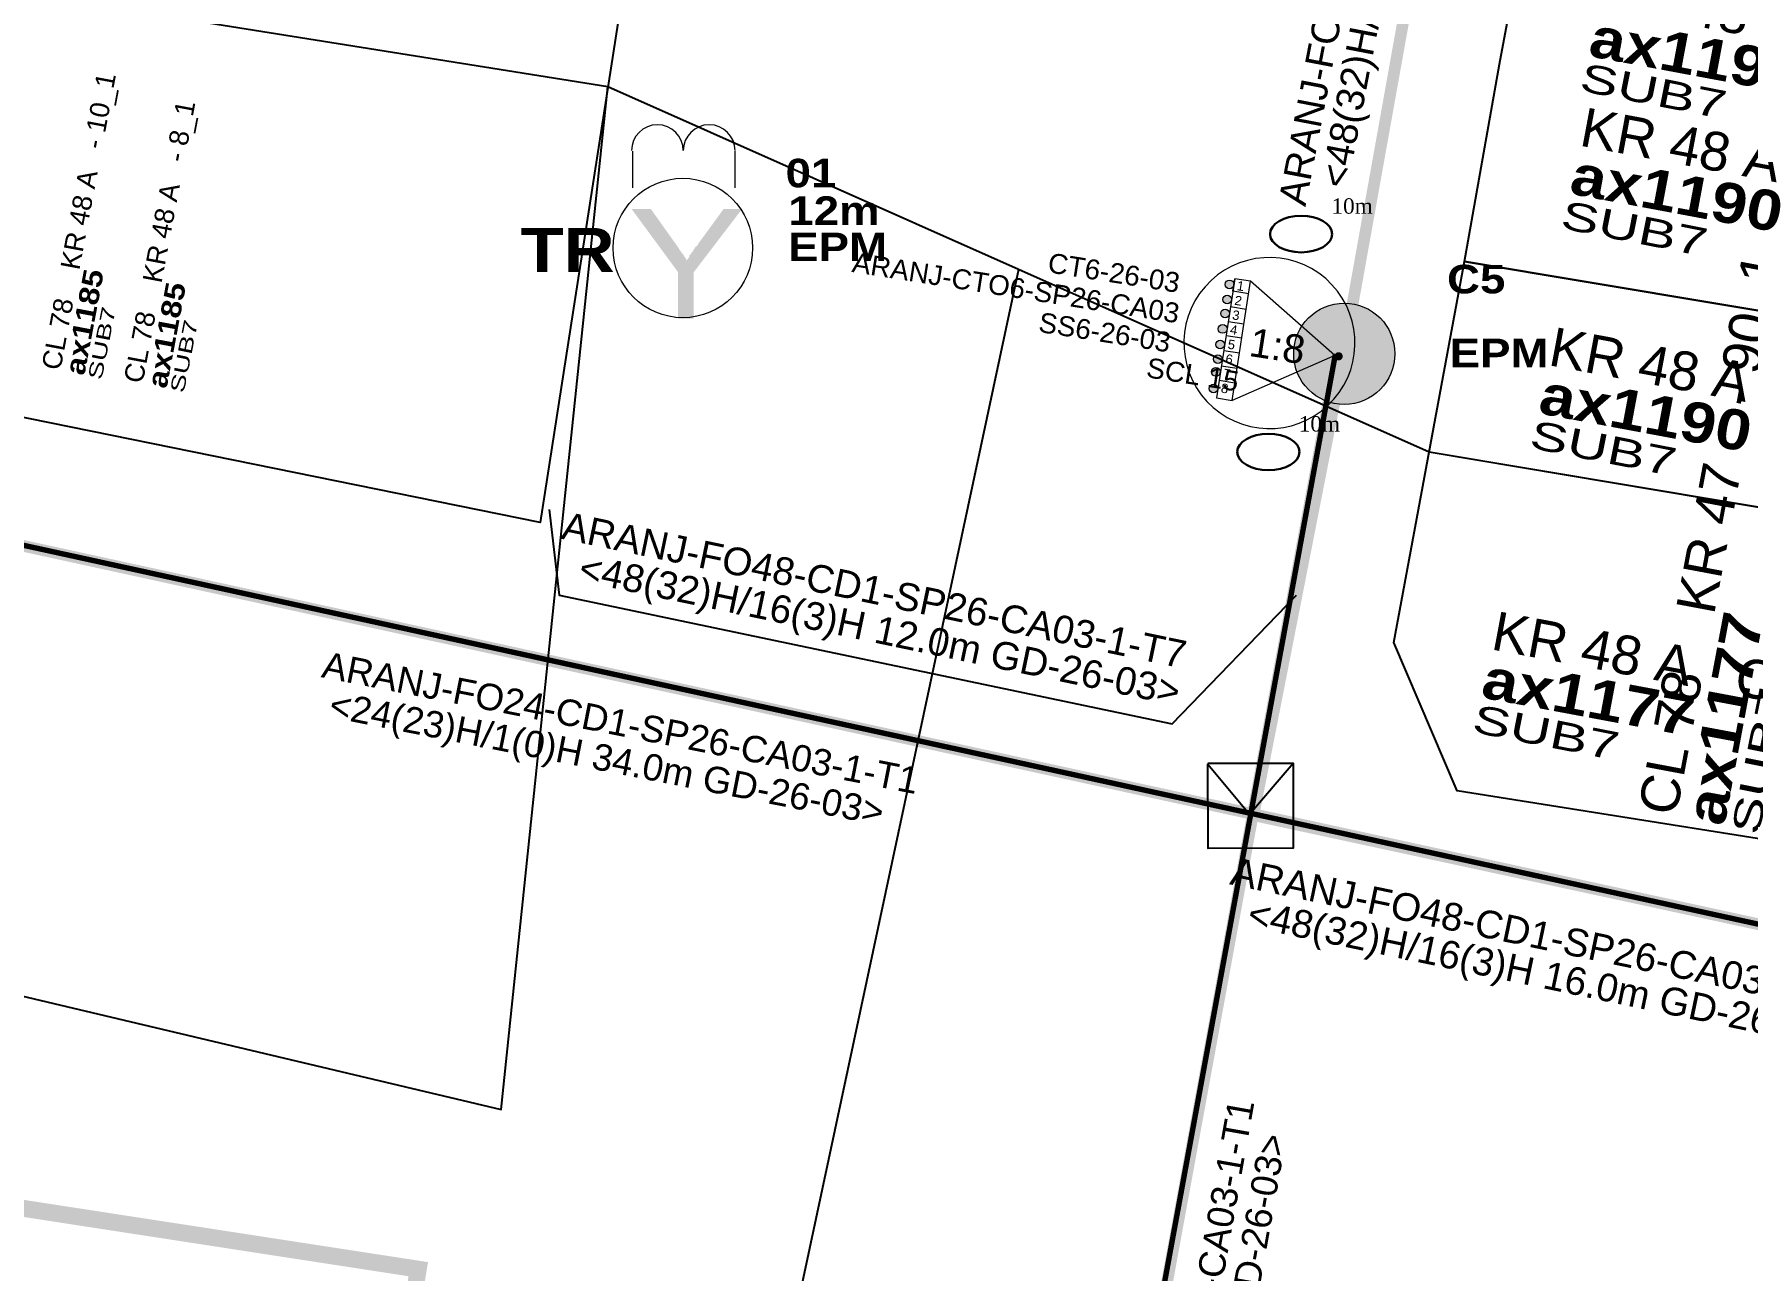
# Model space of a CAD drawing. Header units: inches. Extents: x -75.59 to -67.86, y 4.63 to 13.89.
# Drawn here: x -75.5572967 to -75.5570538, y 6.271566 to 6.2717412 of the extents above; entities that cross this region are included whole.
import ezdxf
from ezdxf.enums import TextEntityAlignment as Align

# ---------------------------------------------------------------- set-up
doc = ezdxf.new("R2010")
doc.units = ezdxf.units.IN
doc.header["$MEASUREMENT"] = 0
doc.linetypes.add('DASHED', pattern=[0.75, 0.5, -0.25])
for name, color, linetype, lineweight in [('CB 24 H AER', 3, 'DASHED', 0), ('CB 48 H AER', 1, 'DASHED', 0), ('CTO POSTE', 10, 'Continuous', 0), ('MARQUILLA F.O 24', 3, 'Continuous', 0), ('POSTE EPM', 1, 'Continuous', 20)]:
    doc.layers.add(name, color=color, linetype=linetype, lineweight=lineweight)
for name, color, linetype in [('COBERTURA CTO', 30, 'Continuous'), ('COBERTURA EMPALME', 2, 'Continuous'), ('CRUCE AMERICANO NUEVO', 6, 'Continuous'), ('MANZANAS', 250, 'Continuous'), ('MARQUILLA F.O 48', 1, 'Continuous'), ('MENSAJERO', 7, 'Continuous'), ('PLACA ZONA ABIERTA', 9, 'Continuous'), ('PREDIOS', 250, 'Continuous'), ('RESERVA F.O 48', 1, 'Continuous')]:
    doc.layers.add(name, color=color, linetype=linetype)
doc.styles.add('ARIAL', font='arial.ttf')
doc.styles.add('ARIAL_BLACK', font='')
doc.styles.add('BOOK', font='BOOKOS.TTF')
doc.styles.add('Legend', font='calibri.ttf')
doc.styles.get("Standard").update_dxf_attribs({"font": 'arial.ttf'})
doc.styles.add('TXT CTO Y SS', font='arial.ttf', dxfattribs={"height": 0.5})
doc.styles.get('ARIAL_BLACK').set_extended_font_data('Arial Black', bold=True)

# ---------------------------------------------------------------- blocks, each defined once
blk = doc.blocks.new('POSTE EPM TR')
at = {"layer": 'POSTE EPM'}
blk.add_hatch(color=256, dxfattribs=at).paths.add_polyline_path([(-0.06726006318820055, -1.00726477909874), (-0.06726006318820055, -0.3484594946973161), (-0.726065347589639, 0.5465212690178269), (-0.4525990031211222, 0.5465212690178269), (-0.116981216727936, 0.07417031039038946), (-0.1045509283430306, 0.06174002200545559), (-0.0921206399580683, 0.03687944523559139), (-0.07969035157313442, 0.02444915685066107), (-0.06726006318820055, -0.0004114199192031265), (-0.05482977480329509, -0.01284170830414055), (-0.04239948641836122, -0.03770228507400475), (-0.02996919803339892, -0.05013257345893507), (-0.01753890964846505, -0.07499315022879927), (-0.005108621263531177, -0.08742343861372959), (0.007321667121374276, -0.09985372699866346), (0.01975195550630815, -0.1247143037685312), (0.03218224389124202, -0.1371445921534615), (0.04461253227620432, -0.1620051689233257), (0.05704282066110977, -0.1744354573082596), (0.05704282066110977, -0.1868657456931899), (0.06947310904604365, -0.1620051689233257), (0.08190339743097752, -0.1495748805383954), (0.09433368581588297, -0.1371445921534615), (0.09433368581588297, -0.1122840153836009), (0.1067639742008737, -0.09985372699866346), (0.1191942625857791, -0.08742343861372959), (0.131624550970713, -0.06256286184386894), (0.1440548393556469, -0.05013257345893507), (0.1564851277405523, -0.02527199668907087), (0.1689154161255146, -0.01284170830414055), (0.1813457045104485, 0.01201886846572719), (0.2062062812802878, 0.02444915685066107), (0.2186365696652217, 0.04930973362052526), (0.2310668580501556, 0.07417031039038946), (0.2434971464351179, 0.08660059877531978), (0.2434971464351179, 0.08660059877531978), (0.5791149328283041, 0.5465212690178269), (0.840150988911887, 0.5465212690178269), (0.1564851277405523, -0.3484594946973161), (0.1564851277405523, -1.00726477909874)])
at = {"layer": 'POSTE EPM', "lineweight": 0}
blk.add_lwpolyline([(0.7407086818323876, 1.373171867360806, 0.9999380375311039), (0.007311318052757088, 1.373134119076255, 0.9999380375305137), (-0.7260756966635711, 1.373134119070311)], format="xyb", dxfattribs=at)
for points in [[(-0.7136350592047052, 1.36692030242337), (-0.7136350592047052, 0.8448481902562044)], [(0.7407086818323876, 0.8448481902562044), (0.7407086818323876, 1.36692030242337)]]:
    blk.add_lwpolyline(points, dxfattribs=at)
blk.add_circle((0.001108792577014128, -0.006628833760299102), 0.988210196253369, dxfattribs=at)
at = {"layer": 'POSTE EPM', "insert": (-2.297282734857781, 0.2786238659183624), "char_height": 0.62496041, "attachment_point": 1, "style": 'ARIAL_BLACK'}
blk.add_mtext_dynamic_manual_height_columns('TR', width=1.339378879624789, gutter_width=1, heights=[0], dxfattribs=at)
at = {"layer": 'POSTE EPM', "color": 251, "true_color": 0x545454, "insert": (1.493904126660325, 0.2113818945536856), "char_height": 0.4045303201912708, "attachment_point": 1, "style": 'ARIAL_BLACK'}
blk.add_mtext_dynamic_manual_height_columns('EPM', width=1.339378879624789, gutter_width=1, heights=[0], dxfattribs=at)
at = {"layer": 'POSTE EPM', "color": 251, "true_color": 0x545454, "style": 'ARIAL_BLACK'}
for tag, p in [('NO_POSTE', (1.457402734959505, 0.8535434625485792)), ('ALTURA(m)', (1.495585900030576, 0.3208728036990856))]:
    blk.add_attdef(tag, p, '', height=0.4045303201912708, dxfattribs=at)
at = {"layer": 'POSTE EPM', "color": 251, "true_color": 0x545454, "flags": 1}
for tag, p in [('PRIMARIA', (1.48895076401514, -1.184856571430567)), ('TRANSFORMADOR', (1.493904126660325, -1.577423813736825)), ('SECUNDARIA', (1.48895076401514, -1.970053554444218)), ('ILUMINARIA', (1.493904126660325, -2.362652045951044)), ('FIBRA_OPTICA', (1.48895076401514, -2.755250537457869)), ('TELEVISION', (1.48895076401514, -3.147849028964695)), ('DISTANCIA(m)', (1.48895076401514, -3.54044752047152)), ('TELEFONIA', (1.508925531085929, -3.930801923052047)), ('DIRECCION', (1.508925531085929, -4.323400414558872)), ('ATRIBUTO1', (1.48895076401514, -4.709177207617145)), ('ATRIBUTO2', (1.48895076401514, -5.10177569912397)), ('ATRIBUTO3', (1.48895076401514, -5.494374190630795))]:
    blk.add_attdef(tag, p, '', height=0.3282527874904233, dxfattribs=at)
blk = doc.blocks.new('POSTE EPM')
at = {"layer": 'POSTE EPM'}
h = blk.add_hatch(color=256, dxfattribs=at)
h.dxf.hatch_style = 1
h.paths.add_polyline_path([(-0.7165603611372791, -0.002213178443810249, 1), (0.7181609006476137, -0.002213178443810249, 1)])
blk.add_circle((0.0008002697551674487, -0.002213178443810249), 0.7173606308924464, dxfattribs=at)
at = {"layer": 'POSTE EPM', "color": 251, "true_color": 0x545454, "insert": (1.493904126660325, 0.2113818945536856), "char_height": 0.4045303201912708, "attachment_point": 1, "style": 'ARIAL_BLACK'}
blk.add_mtext_dynamic_manual_height_columns('EPM', width=1.339378879624789, gutter_width=1, heights=[0], dxfattribs=at)
at = {"layer": 'POSTE EPM', "color": 251, "true_color": 0x545454, "style": 'ARIAL_BLACK'}
for tag, p in [('NO_POSTE', (1.457402734959505, 0.8535434625485792)), ('ALTURA(m)', (1.495585900030576, 0.3208728036990856))]:
    blk.add_attdef(tag, p, '', height=0.4045303201912708, dxfattribs=at)
at = {"layer": 'POSTE EPM', "color": 251, "true_color": 0x545454, "flags": 1}
for tag, p in [('VANO', (1.48895076401514, -0.7525384660587329)), ('PRIMARIA', (1.48895076401514, -1.184856571430567)), ('TRANSFORMADOR', (1.493904126660325, -1.577423813736825)), ('SECUNDARIA', (1.48895076401514, -1.970053554444218)), ('ILUMINARIA', (1.493904126660325, -2.362652045951044)), ('FIBRA_OPTICA', (1.48895076401514, -2.755250537457869)), ('TELEVISION', (1.48895076401514, -3.147849028964695)), ('DISTANCIA(m)', (1.48895076401514, -3.54044752047152)), ('TELEFONIA', (1.48895076401514, -3.946951506741942)), ('DIRECCION', (1.48895076401514, -4.339549998248767)), ('ATRIBUTO1', (1.48895076401514, -4.732148489755592)), ('ATRIBUTO2', (1.48895076401514, -5.124746981262417)), ('ATRIBUTO3', (1.48895076401514, -5.517345472769242))]:
    blk.add_attdef(tag, p, '', height=0.3282527874904233, dxfattribs=at)
blk = doc.blocks.new('PLACAS ZONA ABIERTA')
at = {"style": 'Legend'}
blk.add_text('CL 82 KR 79 - 03_3', height=9.999999999999996e-06, rotation=318.531676164398, dxfattribs=at).set_placement((-0.3734420614795608, -0.08028750239420576))
blk.add_attdef('NOMBRE_PREDIO', (0, 1.26844880572753), '', height=1.033109026708364, dxfattribs=at)
blk.add_attdef('DIRECCION_HHPP', (0, 0), '', height=1)
at = {"color": 215, "true_color": 0xa953a0, "style": 'ARIAL_BLACK'}
blk.add_attdef('CTO_ASOCIADA', (-0.02829619364968217, -1.263919226727536), '', height=1.033109026708364, dxfattribs=at)
at = {"color": 4, "width": 0.5609512004164231}
blk.add_attdef('SUBCLUSTER', text='', height=0.723176318695855, rotation=359.3318712310255, dxfattribs=at).set_placement((-0.09009229154242071, -2.181361449618537), (3.720037056192101, -2.225793560409346), align=Align.FIT)
at = {"color": 1, "flags": 1}
for tag, rotation, width, p, p2 in [('ATRIBUTO1', 359.5617923517989, 0.5711313144517894, (4.311835399562538, -2.199850211619659), (7.549761281152875, -2.224614889994517)), ('ATRIBUTO3', 359.661027574055, 0.5608408195662277, (0.02585137888564937, -3.107940409028018), (3.205474507582903, -3.126751866864782))]:
    blk.add_attdef(tag, text='', height=0.723176318695855, rotation=rotation, dxfattribs=dict(at, width=width)).set_placement(p, p2, align=Align.FIT)
at = {"color": 1, "width": 0.5609512004164231, "flags": 1}
blk.add_attdef('ATRIBUTO2', (7.891415999664378, -2.249992096587606), '', height=0.723176318695855, rotation=359.3318712310255, dxfattribs=at)
blk = doc.blocks.new('*U351')
at = {"layer": 'CTO POSTE', "lineweight": 0}
h = blk.add_hatch(color=256, dxfattribs=at)
h.dxf.hatch_style = 1
edge = h.paths.add_edge_path()
edge.add_arc((0.4237368779195414, 1.208598559266796), 0.04272443383408168, -264.7279629827997, 95.27203701720038, ccw=False)
edge = h.paths.add_edge_path()
edge.add_arc((0.2747598502401616, 1.194851708309122), 0.04272443383408168, -264.7279629827997, 95.27203701720038, ccw=False)
edge = h.paths.add_edge_path()
edge.add_arc((0.1360921030108321, 1.182056145909391), 0.04272443383408168, -264.7279629827997, 95.27203701720038, ccw=False)
edge = h.paths.add_edge_path()
edge.add_arc((-0.01736266553080565, 1.167896111542039), 0.04272443383408168, -264.7279629827997, 95.27203701720038, ccw=False)
edge = h.paths.add_edge_path()
edge.add_arc((-0.1704206309972702, 1.15377269216707), 0.04272443383408168, -264.7279629827997, 95.27203701720038, ccw=False)
edge = h.paths.add_edge_path()
edge.add_arc((-0.3166417500380539, 1.140280142600008), 0.04272443383408168, -264.7279629827997, 95.27203701720038, ccw=False)
edge = h.paths.add_edge_path()
edge.add_arc((-0.4421455145308693, 1.128699286329854), 0.04272443383408168, -264.7279629827997, 95.27203701720038, ccw=False)
edge = h.paths.add_edge_path()
edge.add_arc((-0.6053005169362469, 1.113644163160849), 0.04272443383408168, -264.7279629827997, 95.27203701720038, ccw=False)
h = blk.add_hatch(color=1, dxfattribs=at)
h.dxf.hatch_style = 1
edge = h.paths.add_edge_path()
edge.add_arc((-0.0001039448380061023, -0.0009852479126602086), 0.04056302315260518, -264.7279629827997, 95.27203701720038, ccw=False)
at = {"layer": 'CTO POSTE', "color": 1, "lineweight": 0}
for p, q in [((0.4886241241104679, 1.171671714181816), (-0.6888898162979603, 1.063016649092092)), ((-0.6888898162979603, 1.063016649092092), (-0.674526608352149, 0.9073600529526203)), ((-0.674526608352149, 0.9073600529526203), (0.5029873320562823, 1.016015118042344)), ((-0.5030816243197862, 0.9231801339385671), (-0.5174448322655977, 1.07883673007804)), ((-0.3607758822760138, 0.9363113922054926), (-0.3751390902218255, 1.091967988344965)), ((-0.2085413781798113, 0.9503588267061296), (-0.222904586125623, 1.106015422845602)), ((-0.05961700426375554, 0.9641008190393011), (-0.07398021220956719, 1.119757415178774)), ((-0.0005069915735352142, 0.03768137511559105), (0.5029873320562823, 1.016015118042344)), ((0.07937969325997805, 0.9769267353180154), (0.06501648531416636, 1.132583331457488)), ((0.2249950226559978, 0.9903633856629777), (0.2106318147101832, 1.14601998180245)), ((0.3661753633221179, 1.1603727582909), (0.4886241241104679, 1.171671714181816)), ((0.3805385712679293, 1.004716162151428), (0.3661753633221179, 1.1603727582909)), ((0.5029873320562823, 1.016015118042344), (0.4886241241104679, 1.171671714181816)), ((-0.0005069915735352142, 0.03768137511559105), (-0.674526608352149, 0.9073600529526203))]:
    blk.add_line(p, q, dxfattribs=at)
for centre in [(-0.3169046024715665, 1.140247514551049), (-0.1706834834307829, 1.153740064118113), (-0.01762551796431815, 1.167863483493082), (0.1358292505687007, 1.182023517859639), (0.2744969978023397, 1.194819080259766), (0.4234740254774102, 1.208565931217042), (-0.6055633693697595, 1.11361153511189), (-0.4424083669686916, 1.128666658280499)]:
    blk.add_circle(centre, 0.04272443383408166, dxfattribs=at)
at = {"layer": 'CTO POSTE', "color": 2, "lineweight": 0, "true_color": 0xf1eb1f, "extrusion": (0, 0, -0.9999999999999999)}
blk.add_ellipse((-0.03979582878764503, 0.6891200837369978), major_axis=(0.7474817602235361, -0.3814625119026184), ratio=0.9999999690973764, start_param=4.159629210123316, end_param=10.4428145173029, dxfattribs=at)
at = {"layer": 'CTO POSTE', "lineweight": 0, "attachment_point": 3, "rotation": 275.2720370172003}
for s, width, heights, insert, char_height in [('\\pxsm0.95;1\\P2\\P3\\P4\\P5\\P6\\P7\\P8', 27.14382853647937, [118.2915640195077], (0.4831798236772391, 1.068779703163191), 0.09172122187716975), ('1:8', 18.56063143217569, [0], (0.1162132364549458, 0.3477613379556695), 0.2799471930812423)]:
    blk.add_mtext_dynamic_manual_height_columns(s, width=width, gutter_width=10.75514299257596, heights=heights, dxfattribs=dict(at, insert=insert, char_height=char_height))
at = {"layer": 'CTO POSTE', "lineweight": 0, "style": 'TXT CTO Y SS'}
for tag, p in [('OSPCTONAME', (-0.3624872395293717, 4.839662367827935)), ('SSNAME', (-0.4867283641712264, 2.922795768223138)), ('NAMECTO', (0.1022521823648901, 2.97692569229873))]:
    blk.add_attdef(tag, p, '', height=0.1952185308778622, rotation=275.1477870478593, dxfattribs=at)
at = {"layer": 'CTO POSTE', "color": 5, "lineweight": 0, "style": 'TXT CTO Y SS', "flags": 1}
for tag, p in [('ATRIBUTO3', (-1.505703165809545, 1.746756761959888)), ('ATRIBUTO2', (-1.244512763117851, 1.770286979525392)), ('ATRIBUTO1', (-0.9793695263772361, 1.794173301466144))]:
    blk.add_attdef(tag, p, '', height=0.1952185308778622, rotation=275.1477870478593, dxfattribs=at)
at = {"layer": 'CTO POSTE', "color": 5, "lineweight": 0, "style": 'TXT CTO Y SS'}
blk.add_attdef('SUBCLUSTER', (-0.6601926329649442, 1.788338980156867), '', height=0.1952185308778622, rotation=275.1477870478593, dxfattribs=at)
blk = doc.blocks.new('CRUCE AMERICANO NUEVO')
at = {"layer": 'CRUCE AMERICANO NUEVO'}
blk.add_lwpolyline([(-5.876006525795674e-06, 7.210970125015592e-06), (6.1832242863602e-06, 7.223961802083068e-06), (6.196215963427676e-06, -4.835269237446482e-06), (-5.863014848728199e-06, -4.848260914513958e-06), (-5.875871465832461e-06, 7.08567631590995e-06), (0, 0), (6.1832242863602e-06, 7.223961802083068e-06)], dxfattribs=at)
blk = doc.blocks.new('*U532')
at = {"layer": 'MARQUILLA F.O 48', "style": 'ARIAL'}
for tag, height, oblique, p in [('IDENTIFICACIONCABLEFIBRA', 0.6981626117769962, 1.383453351877506e-09, (0.09175301971790974, 0.5448624500654446)), ('CAPACIDADFIBRA', 0.6981626116966985, 8.300879983380582e-09, (0.4337054083589464, -0.4916228507119778))]:
    blk.add_attdef(tag, text='', height=height, dxfattribs=dict(at, oblique=oblique)).set_placement(p, align=Align.MIDDLE)
blk = doc.blocks.new('*U535')
at = {"layer": 'RESERVA F.O 48', "linetype": 'ByBlock', "lineweight": 30}
blk.add_ellipse((0, 0), major_axis=(1.155851281713483, 0.0003712607545550343), ratio=0.5873088644412812, dxfattribs=at)
at = {"layer": 'RESERVA F.O 48', "lineweight": 0, "style": 'BOOK'}
blk.add_attdef('RESERVA', (1.129388771834783, 0.7587690510554239), '', height=0.5725093120969081, rotation=0.03902316617520105, dxfattribs=at)
blk = doc.blocks.new('MARQUILLA 24')
at = {"layer": 'MARQUILLA F.O 24', "style": 'ARIAL'}
for tag, height, oblique, p in [('IDENTIFICACIONCABLEFIBRA', 0.6981626117769962, 1.383453351877506e-09, (0, 0.5357137996027088)), ('CAPACIDADFIBRA', 0.6981626116966985, 8.300879983380582e-09, (-0.1794536483939737, -0.5439291556110764))]:
    blk.add_attdef(tag, text='', height=height, rotation=359.8296068828643, dxfattribs=dict(at, oblique=oblique)).set_placement(p, align=Align.MIDDLE)

msp = doc.modelspace()

# ---------------------------------------------------------------- linework, layer by layer
at = {"layer": 'CB 24 H AER', "ltscale": 1e-05, "const_width": 1.655566478337226e-06}
for points in [[(-75.55702390785873, 6.271608881022211), (-75.55733164629129, 6.271675990666268), (-75.55757882293962, 6.271723194066249)], [(-75.55711224110593, 6.271694708007057), (-75.55717019119498, 6.271378674943385), (-75.55724528370295, 6.270956002895359)]]:
    msp.add_lwpolyline(points, dxfattribs=at)
at = {"layer": 'CB 48 H AER', "linetype": 'DASHED', "ltscale": 1e-05, "const_width": 1.655566478337226e-06}
msp.add_lwpolyline([(-75.55597650155931, 6.271371778362407), (-75.55600243928127, 6.271324278076814), (-75.55646499812015, 6.271400155045715), (-75.55643782510872, 6.271503791706239), (-75.55663246543988, 6.271543502555931), (-75.55678685760107, 6.271567560970291), (-75.55702621333732, 6.271609431963618), (-75.5571239089681, 6.271630542574979), (-75.5571114248723, 6.27169415685352), (-75.55708360008904, 6.271849479519664), (-75.55703168268558, 6.272112055570393), (-75.55700000153897, 6.272302893722204)], dxfattribs=at)
at = {"layer": 'COBERTURA CTO'}
for points in [[(-75.55758406520054, 6.271672611241682), (-75.55723050575399, 6.271588835135564), (-75.55721538785647, 6.271733792351201), (-75.55732893005646, 6.27175189328227), (-75.557308, 6.271875), (-75.55754621074469, 6.27188369375528), (-75.55758406520054, 6.271672611241682)], [(-75.55715719392823, 6.271707896175601), (-75.55721376543868, 6.271442994997445), (-75.5572180780266, 6.271361085578562), (-75.557166, 6.271347), (-75.557074, 6.271331), (-75.55705615256764, 6.27138460624574), (-75.557054, 6.271398), (-75.55700317556656, 6.271389362594428), (-75.55698699999999, 6.2714765), (-75.55703754643206, 6.271603467345847), (-75.55703226484846, 6.271624019407709), (-75.556963, 6.271613), (-75.556956, 6.271658), (-75.557099, 6.271682), (-75.55715719392823, 6.271707896175601)]]:
    msp.add_lwpolyline(points, dxfattribs=at)
msp.add_lwpolyline([(-75.55695600558491, 6.271658075119456), (-75.557099, 6.271682), (-75.55721538785647, 6.271733792351201), (-75.55732893005656, 6.271751893281649), (-75.5573115, 6.2718535), (-75.55717722023248, 6.271832035788417), (-75.55708414391476, 6.27180745381043), (-75.55671587163621, 6.27174305003115), (-75.55672, 6.27172), (-75.556905, 6.27175), (-75.55691344528302, 6.271697920754715), (-75.556949, 6.271703)], close=True, dxfattribs=at)
at = {"layer": 'COBERTURA EMPALME', "color": 5, "lineweight": 211, "const_width": 2.4e-06}
msp.add_lwpolyline([(-75.55605357211061, 6.27035662104984), (-75.55734351146498, 6.270602090615628), (-75.55739790665126, 6.27061792483943), (-75.55724227739286, 6.271566189586742), (-75.55761522188362, 6.27162361950578), (-75.55760595082727, 6.271668038420394)], dxfattribs=at)
at = {"layer": 'MANZANAS'}
msp.add_polyline3d([(-75.556963, 6.271613, 0), (-75.557095, 6.271634, 0), (-75.557104, 6.271655, 0), (-75.557094, 6.271709, 0), (-75.557089, 6.271737, 0), (-75.557081, 6.27178, 0), (-75.557079, 6.271792, 0), (-75.557078, 6.271795, 0), (-75.557069, 6.271839, 0), (-75.557067, 6.271851, 0), (-75.557063, 6.271874, 0), (-75.55706, 6.271892, 0), (-75.557055, 6.271922, 0), (-75.557052, 6.271921, 0)], dxfattribs=at)
at = {"layer": 'MARQUILLA F.O 48', "ltscale": 1e-05}
msp.add_lwpolyline([(-75.55722373487309, 6.271673849320278), (-75.55722228745283, 6.271661704228208), (-75.5571354413326, 6.27164348661602), (-75.55711778261157, 6.271661704228208)], dxfattribs=at)
at = {"layer": 'MENSAJERO', "const_width": 7.62939453125e-07}
for points in [[(-75.55711227525273, 6.271695918789786), (-75.5571709604536, 6.271377074712319)], [(-75.55702390785873, 6.271608881022211), (-75.55733235202896, 6.271676241442511)]]:
    msp.add_lwpolyline(points, dxfattribs=at)
at = {"layer": 'PREDIOS'}
for points in [[(-75.557211, 6.271762, 0), (-75.557225, 6.271672, 0), (-75.557338, 6.271695, 0), (-75.557327, 6.271764, 0), (-75.557324, 6.271781, 0), (-75.557304, 6.271777, 0), (-75.557295, 6.271776, 0), (-75.557232, 6.271766, 0), (-75.557211, 6.271762, 0)], [(-75.55691, 6.271724, 0), (-75.556914, 6.271698, 0), (-75.556949, 6.271703, 0), (-75.556952, 6.271685, 0), (-75.556998, 6.271693, 0), (-75.55701, 6.271695, 0), (-75.55704, 6.2717, 0), (-75.557094, 6.271709, 0), (-75.557089, 6.271737, 0), (-75.557081, 6.27178, 0), (-75.557072, 6.271778, 0), (-75.556999, 6.271766, 0), (-75.556975, 6.271762, 0), (-75.556951, 6.271758, 0), (-75.55694, 6.271756, 0), (-75.55693, 6.271755, 0), (-75.556905, 6.27175, 0), (-75.556909, 6.271729, 0), (-75.55691, 6.271724, 0)], [(-75.556954, 6.271671, 0), (-75.556963, 6.271613, 0), (-75.557095, 6.271634, 0), (-75.557104, 6.271655, 0), (-75.557094, 6.271709, 0), (-75.55704, 6.2717, 0), (-75.55701, 6.271695, 0), (-75.556998, 6.271693, 0), (-75.556952, 6.271685, 0), (-75.556952, 6.271683, 0), (-75.556954, 6.271671, 0)]]:
    msp.add_polyline3d(points, close=True, dxfattribs=at)

# ---------------------------------------------------------------- block references
at = {"layer": 'CRUCE AMERICANO NUEVO'}
msp.add_blockref('CRUCE AMERICANO NUEVO', (-75.55712446983536, 6.271630684125443), dxfattribs=at)
at = {"layer": 'CTO POSTE', "xscale": 1.44470648987369e-05, "yscale": 1.44470648987369e-05, "zscale": 1.44470648987369e-05, "rotation": 75.8989267200192}
msp.add_blockref('*U351', (-75.55711183663547, 6.271695588426736), dxfattribs=at).add_auto_attribs({'OSPCTONAME': 'ARANJ-CTO6-SP26-CA03', 'NAMECTO': 'CT6-26-03', 'SSNAME': 'SS6-26-03', 'SUBCLUSTER': 'SCL 15'})
at = {"layer": 'MARQUILLA F.O 24'}
for p, xscale, yscale, zscale, rotation, values in [((-75.55721413634674, 6.271640829582477), 5.360946087982286e-06, 5.360946087982286e-06, 5.360946087982286e-06, 349.0420572238307, {'CAPACIDADFIBRA': '<24(23)H/1(0)H 34.0m GD-26-03>', 'IDENTIFICACIONCABLEFIBRA': 'ARANJ-FO24-CD1-SP26-CA03-1-T1'}), ((-75.55713027826548, 6.271547352514216), 5.360946087982288e-06, 5.360946087982288e-06, 5.360946087982288e-06, 80.10419193227406, {'CAPACIDADFIBRA': '<24(23)H/1(0)H 40.0m GD-26-03>', 'IDENTIFICACIONCABLEFIBRA': 'ARANJ-FO24-CD1-SP26-CA03-1-T1'})]:
    msp.add_blockref('MARQUILLA 24', p, dxfattribs=dict(at, xscale=xscale, yscale=yscale, zscale=zscale, rotation=rotation)).add_auto_attribs(values)
at = {"layer": 'MARQUILLA F.O 48', "ltscale": 1e-05, "xscale": 5.620018180611498e-06, "yscale": 5.620018180611498e-06, "zscale": 5.620018180611498e-06}
for p, rotation, values in [((-75.55710704152209, 6.271760254138092), 79.12088615903856, {'IDENTIFICACIONCABLEFIBRA': 'ARANJ-FO48-CD1-SP26-CA03-1-T8', 'CAPACIDADFIBRA': '<48(32)H/16(3)H 27.0m GD-26-03>'}), ((-75.55717877318469, 6.271659563836015), 348.2104805359496, {'IDENTIFICACIONCABLEFIBRA': 'ARANJ-FO48-CD1-SP26-CA03-1-T7', 'CAPACIDADFIBRA': '<48(32)H/16(3)H 12.0m GD-26-03>'}), ((-75.5570839857761, 6.271610580637193), 348.2104805359496, {'IDENTIFICACIONCABLEFIBRA': 'ARANJ-FO48-CD1-SP26-CA03-1-T6', 'CAPACIDADFIBRA': '<48(32)H/16(3)H 16.0m GD-26-03>'})]:
    msp.add_blockref('*U532', p, dxfattribs=dict(at, rotation=rotation)).add_auto_attribs(values)
at = {"layer": 'PLACA ZONA ABIERTA'}
ref = msp.add_blockref('PLACAS ZONA ABIERTA', (-75.55707516635188, 6.27174497639913), dxfattribs=dict(at, xscale=5.5e-06, yscale=5.5e-06, zscale=5.5e-06, rotation=349.4187489159676))
ref.add_attrib('DIRECCION_HHPP', 'KR 48 A   CL 78    - 14_1', (-75.55707516635188, 6.27174497639913), dxfattribs={"layer": '0', "height": 5.5e-06, "rotation": 349.4187489159676})
ref.add_attrib('CTO_ASOCIADA', 'ax1190', (-75.55707659584662, 6.271738171629295), dxfattribs={"layer": '0', "color": 215, "true_color": 0xa953a0, "height": 5.682099646896004e-06, "rotation": 349.4187489159676, "style": 'ARIAL_BLACK'})
ref.add_attrib('SUBCLUSTER', 'SUB7', dxfattribs={"layer": '0', "color": 4, "height": 3.977469752827202e-06, "rotation": 348.7506201458405, "width": 1.443794025019254}).set_placement((-75.55707785652868, 6.27173327391246), (-75.55705730203364, 6.271729185600467), align=Align.FIT)
ref = msp.add_blockref('PLACAS ZONA ABIERTA', (-75.55729300329942, 6.271693484953323), dxfattribs=dict(at, xscale=2.737655331212161e-06, yscale=2.737655331212161e-06, zscale=2.737655331212161e-06, rotation=79.35618218))
ref.add_attrib('DIRECCION_HHPP', 'CL 78    KR 48 A   - 10_1', (-75.55729300329942, 6.271693484953322), dxfattribs={"layer": '0', "height": 2.737655331212162e-06, "rotation": 79.35618218000039})
ref.add_attrib('CTO_ASOCIADA', 'ax1185', (-75.55728961696673, 6.271692769716155), dxfattribs={"layer": '0', "color": 215, "true_color": 0xa953a0, "height": 2.828296434691561e-06, "rotation": 79.35618218000039, "style": 'ARIAL_BLACK'})
ref.add_attrib('SUBCLUSTER', 'SUB7', dxfattribs={"layer": '0', "color": 4, "height": 1.979807504284093e-06, "rotation": 78.68805342753949, "width": 1.44379402613184}).set_placement((-75.55728717978786, 6.271692139542938), (-75.55728513363691, 6.271702368427916), align=Align.FIT)
ref = msp.add_blockref('PLACAS ZONA ABIERTA', (-75.5572813550488, 6.271691627985832), dxfattribs=dict(at, xscale=2.737655331212161e-06, yscale=2.737655331212161e-06, zscale=2.737655331212161e-06, rotation=79.35618218))
ref.add_attrib('DIRECCION_HHPP', 'CL 78    KR 48 A   - 8_1', (-75.5572813550488, 6.271691627985832), dxfattribs={"layer": '0', "height": 2.737655331212162e-06, "rotation": 79.35618218000039})
ref.add_attrib('CTO_ASOCIADA', 'ax1185', (-75.55727796871611, 6.271690912748665), dxfattribs={"layer": '0', "color": 215, "true_color": 0xa953a0, "height": 2.828296434691561e-06, "rotation": 79.35618218000039, "style": 'ARIAL_BLACK'})
ref.add_attrib('SUBCLUSTER', 'SUB7', dxfattribs={"layer": '0', "color": 4, "height": 1.979807504284093e-06, "rotation": 78.68805349355128, "width": 1.443794024420076}).set_placement((-75.55727553153723, 6.27169028257545), (-75.55727348538629, 6.271700511460418), align=Align.FIT)
ref = msp.add_blockref('PLACAS ZONA ABIERTA', (-75.55707786048387, 6.271725478300354), dxfattribs=dict(at, xscale=5.5e-06, yscale=5.5e-06, zscale=5.5e-06, rotation=349.4187489159676))
ref.add_attrib('DIRECCION_HHPP', 'KR 48 A   CL 78    - 12_1', (-75.55707786048387, 6.271725478300354), dxfattribs={"layer": '0', "height": 5.5e-06, "rotation": 349.4187489159676})
ref.add_attrib('CTO_ASOCIADA', 'ax1190', (-75.5570792899786, 6.271718673530518), dxfattribs={"layer": '0', "color": 215, "true_color": 0xa953a0, "height": 5.682099646896004e-06, "rotation": 349.4187489159676, "style": 'ARIAL_BLACK'})
ref.add_attrib('SUBCLUSTER', 'SUB7', dxfattribs={"layer": '0', "color": 4, "height": 3.977469752827202e-06, "rotation": 348.7506201534197, "width": 1.443794025979469}).set_placement((-75.55708055066067, 6.271713775813684), (-75.55705999616562, 6.271709687501691), align=Align.FIT)
ref = msp.add_blockref('PLACAS ZONA ABIERTA', (-75.5570639844143, 6.271630274620695), dxfattribs=dict(at, xscale=5.499999999999999e-06, yscale=5.499999999999999e-06, zscale=5.499999999999999e-06, rotation=79.35618218))
ref.add_attrib('DIRECCION_HHPP', 'CL 78    KR 47    - 90_1', (-75.5570639844143, 6.271630274620699), dxfattribs={"layer": '0', "height": 5.499999999999999e-06, "rotation": 79.3561821799996})
ref.add_attrib('CTO_ASOCIADA', 'ax1177', (-75.55705718120952, 6.27162883769605), dxfattribs={"layer": '0', "color": 215, "true_color": 0xa953a0, "height": 5.682099646896003e-06, "rotation": 79.3561821799996, "style": 'ARIAL_BLACK'})
ref.add_attrib('SUBCLUSTER', 'SUB7', dxfattribs={"layer": '0', "color": 4, "height": 3.977469752827201e-06, "rotation": 78.68805342065396, "width": 1.443794022807238}).set_placement((-75.55705228487226, 6.271627571666479), (-75.5570481741173, 6.271648121684813), align=Align.FIT)
ref = msp.add_blockref('PLACAS ZONA ABIERTA', (-75.55708226362425, 6.271694350109804), dxfattribs=dict(at, xscale=5.5e-06, yscale=5.5e-06, zscale=5.5e-06, rotation=349.4187489159676))
ref.add_attrib('DIRECCION_HHPP', 'KR 48 A   CL 78    - 6_1', (-75.55708226362425, 6.271694350109804), dxfattribs={"layer": '0', "height": 5.5e-06, "rotation": 349.4187489159676})
ref.add_attrib('CTO_ASOCIADA', 'ax1190', (-75.557083693119, 6.271687545339965), dxfattribs={"layer": '0', "color": 215, "true_color": 0xa953a0, "height": 5.682099646896004e-06, "rotation": 349.4187489159676, "style": 'ARIAL_BLACK'})
ref.add_attrib('SUBCLUSTER', 'SUB7', dxfattribs={"layer": '0', "color": 4, "height": 3.977469752827202e-06, "rotation": 348.7506201458405, "width": 1.443794025019254}).set_placement((-75.55708495380105, 6.271682647623134), (-75.55706439930601, 6.271678559311141), align=Align.FIT)
ref = msp.add_blockref('PLACAS ZONA ABIERTA', (-75.55709039274205, 6.271654068897008), dxfattribs=dict(at, xscale=5.5e-06, yscale=5.5e-06, zscale=5.5e-06, rotation=349.4187489159676))
ref.add_attrib('DIRECCION_HHPP', 'KR 48 A   CL 78    - 2_1', (-75.55709039274205, 6.271654068897008), dxfattribs={"layer": '0', "height": 5.5e-06, "rotation": 349.4187489159676})
ref.add_attrib('CTO_ASOCIADA', 'ax1177', (-75.55709182223679, 6.271647264127169), dxfattribs={"layer": '0', "color": 215, "true_color": 0xa953a0, "height": 5.682099646896004e-06, "rotation": 349.4187489159676, "style": 'ARIAL_BLACK'})
ref.add_attrib('SUBCLUSTER', 'SUB7', dxfattribs={"layer": '0', "color": 4, "height": 3.977469752827202e-06, "rotation": 348.7506201534197, "width": 1.443794025979469}).set_placement((-75.55709308291885, 6.271642366410338), (-75.5570725284238, 6.271638278098345), align=Align.FIT)
at = {"layer": 'POSTE EPM', "xscale": 1.000000000295132e-05, "yscale": 1.000000000295132e-05, "zscale": 1.000000000295132e-05}
for name, p, values in [('POSTE EPM TR', (-75.55720478582667, 6.271710996207791), {'NO_POSTE': '01', 'ALTURA(m)': '12m'}), ('POSTE EPM', (-75.55711102923527, 6.271695962400382), {'NO_POSTE': 'C5'})]:
    msp.add_blockref(name, p, dxfattribs=at).add_auto_attribs(values)
at = {"layer": 'RESERVA F.O 48', "xscale": 3.81e-06, "yscale": 3.81e-06, "zscale": 3.81e-06}
for p in [(-75.5571171438562, 6.271712898972504), (-75.55712178103127, 6.271682018554289)]:
    msp.add_blockref('*U535', p, dxfattribs=at).add_auto_attribs({'RESERVA': '10m'})

doc.saveas('drawing.dxf')
